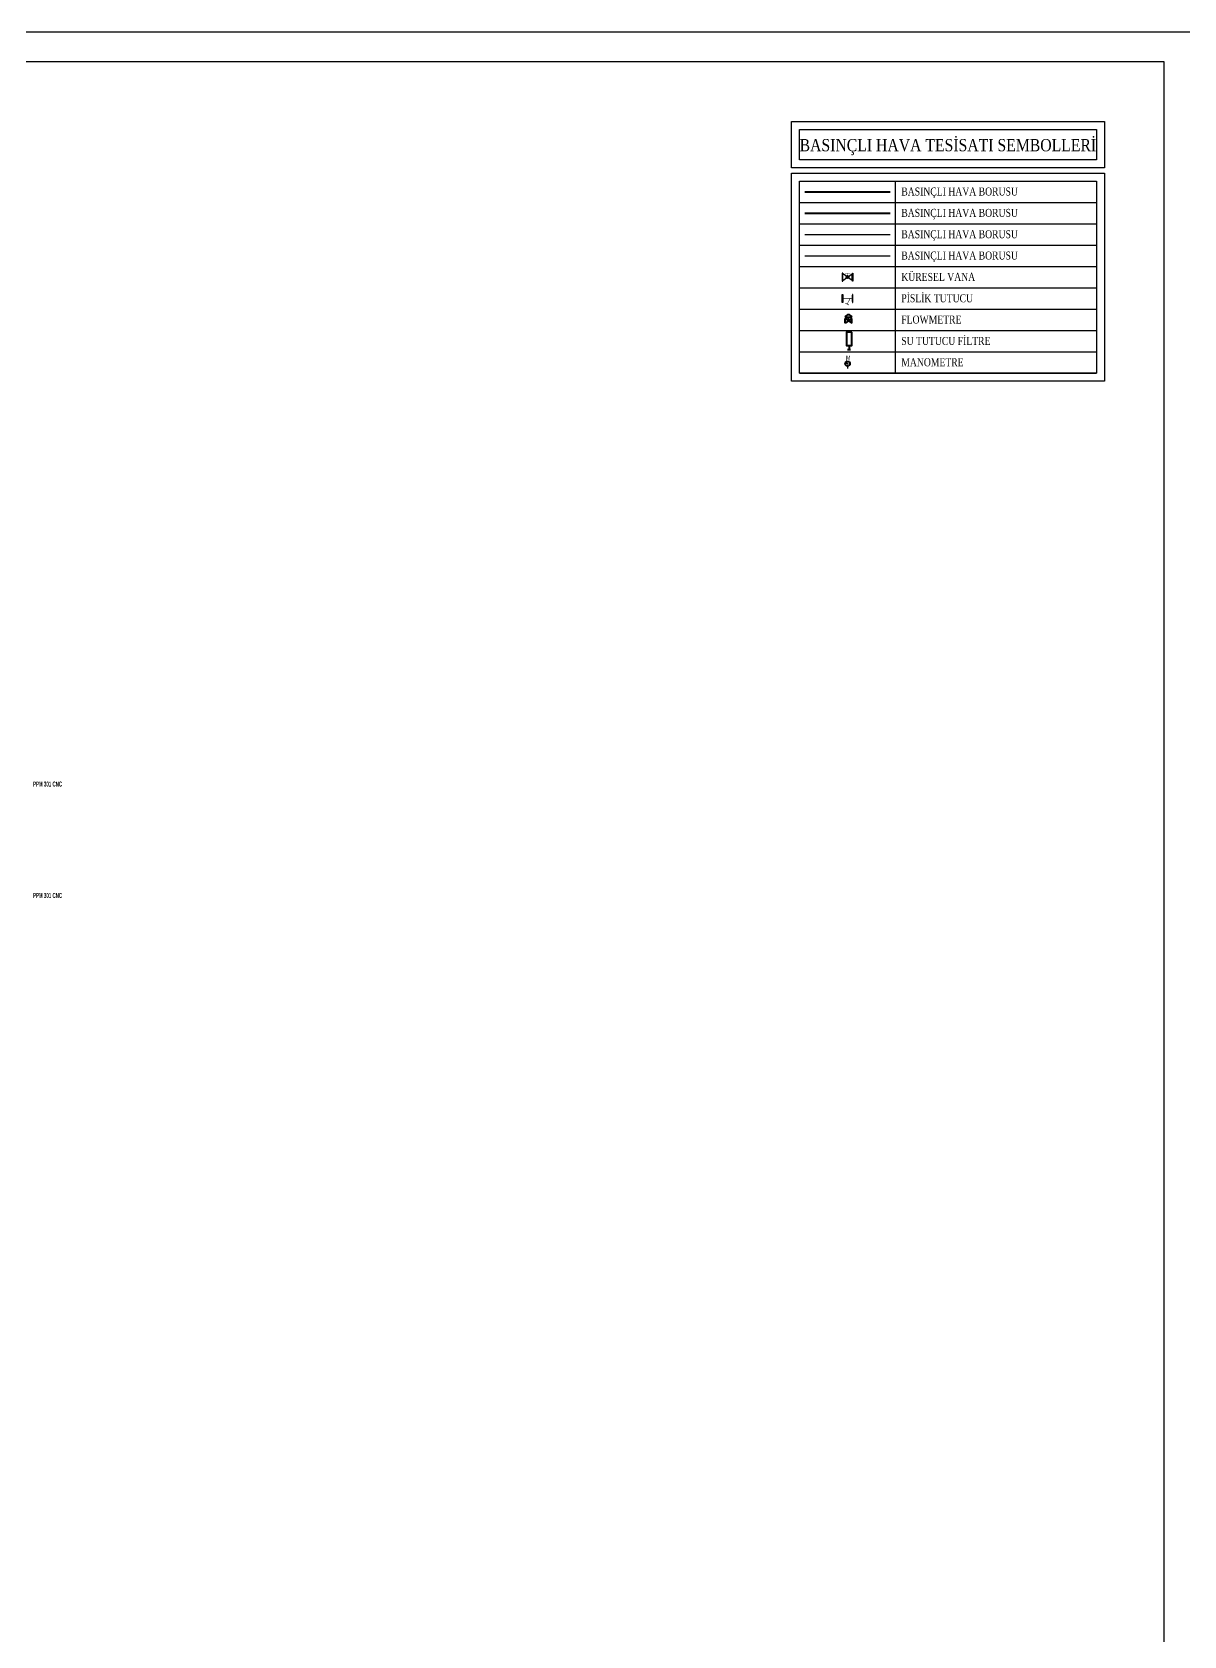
# Model space of a CAD drawing. Header units: centimetres. Extents: x 392964 to 515689, y 49661 to 58661.
# Drawn here: x 498272 to 502130, y 53289 to 58661 of the extents above; entities that cross this region are included whole.
import ezdxf
from ezdxf.enums import TextEntityAlignment as Align

# ---------------------------------------------------------------- set-up
doc = ezdxf.new("R2010")
doc.units = ezdxf.units.CM
doc.linetypes.add('MEDSISTEMBH_LINE', pattern=[1.5, 1.3, 0, -0.2])
doc.linetypes.add('MEDSISTEMKH_LINE', pattern=[1.5, 1.3, 0, -0.2])
for name, color, linetype, lineweight in [('0-KRCN-IST-03CIHAZ', 120, 'Continuous', 30), ('0-KRCN-IST-KÜRESEL VANA', 4, 'Continuous', 25), ('0-KRCN-IST-YAZI', 81, 'Continuous', 30), ('0-KRCN-Z-ANTET', 71, 'Continuous', 30), ('0-MEK-MED-AZOT', 217, '0-A_LINE', 40), ('0-MEK-MED-AZOT SIVI', 3, '0-A_LINE', 40), ('0-MEK-SHT-05CIHAZ', 171, 'Continuous', 40), ('0-MEK-YNG-BORU', 1, 'boruYLINE', 40), ('0-MEK-YNG-MANOMETRE', 122, 'Continuous', 25), ('_MDS_0', 7, 'Continuous', 30), ('_MDS_BORU_12.70X0.89_KURU HAVA', 132, 'Continuous', 30), ('_MDS_BORU_22.00X1.00_BASINÇLI HAVA', 5, 'Continuous', 30)]:
    doc.layers.add(name, color=color, linetype=linetype, lineweight=lineweight)
doc.styles.add('BORU', font='tahoma.ttf', dxfattribs={"width": 0.5})
doc.styles.add('CAP', font='ARIALNB.TTF')
doc.styles.add('DERECE', font='tahoma.ttf', dxfattribs={"width": 0.8})
doc.styles.add('OYAK', font='arialbd.ttf')
doc.styles.add('YAZI', font='times.ttf')
doc.linetypes.add('0-A_LINE', pattern='A,100,-1.5,["A",BORU,S=9,R=0,X=0,Y=-4.5],-9,6', length=116.5)
doc.linetypes.add('boruYLINE', pattern='A,50,-0.8,["Y",CAP,S=7,R=0,X=0,Y=-3],-7', length=57.8)

# ---------------------------------------------------------------- blocks, each defined once
blk = doc.blocks.new('0-MEK-IST-KÜRESEL VANA 1-2')
at = {"layer": '0-KRCN-IST-KÜRESEL VANA'}
blk.add_hatch(color=256, dxfattribs=at).paths.add_polyline_path([(0, 1.4, 1), (0, -1.5, 1)])
for p, q in [((-3.1, 4.3), (-0.8, 1.1)), ((-3.1, 4.3), (3, 4.3)), ((0.8, 1.1), (3, 4.3)), ((-3.1, -4.3), (-0.9, -1.2)), ((-3.1, -4.3), (3, -4.3)), ((0.9, -1.2), (3, -4.3))]:
    blk.add_line(p, q, dxfattribs=at)
for points in [[(3.7, 4.5), (3.7, 5), (-3.8, 5), (-3.8, 4.5)], [(3.7, -4.6), (3.7, -5), (-3.8, -5), (-3.8, -4.6)]]:
    blk.add_lwpolyline(points, close=True, dxfattribs=at)
at = {"layer": '0-KRCN-IST-KÜRESEL VANA', "const_width": 0.5}
blk.add_lwpolyline([(0, 0), (3.7, 0)], dxfattribs=at)
blk.add_lwpolyline([(3.7, 0), (3.7, -2.5), (3.7, 2.3)], close=True, dxfattribs=at)
at = {"layer": '0-KRCN-IST-KÜRESEL VANA'}
blk.add_circle((0, 0), 1.42, dxfattribs=at)
blk = doc.blocks.new('0-MEK-IST-PİSLİK TUTUCU')
at = {"layer": '0-KRCN-IST-KÜRESEL VANA'}
for p, q in [((-3, 9.3), (3, 9.3)), ((-3, 0.7), (3, 0.7))]:
    blk.add_line(p, q, dxfattribs=at)
for points in [[(3.7, 9.6), (3.7, 10), (-3.7, 10), (-3.7, 9.6)], [(3.7, 0.4), (3.7, 0), (-3.7, 0), (-3.7, 0.4)]]:
    blk.add_lwpolyline(points, close=True, dxfattribs=at)
at = {"layer": '0-KRCN-IST-KÜRESEL VANA', "const_width": 0.5}
for points in [[(0, 9.3), (0, 0.7)], [(0, 7.4), (5.3, 4.6)], [(4.5, 3), (6.2, 6.3)]]:
    blk.add_lwpolyline(points, dxfattribs=at)
blk = doc.blocks.new('G$C96861C69')
at = {"layer": '0-MEK-YNG-BORU', "color": 4, "ltscale": 1.5}
for p, q in [((8.1, 8.3), (-8.2, 8.3)), ((-8.1, -5.5), (-8.1, 5.5)), ((-8.1, 5.5), (8.1, -5.5)), ((8.1, 5.5), (-8.1, -5.5)), ((0, 0), (0, 8.3)), ((8.1, -5.5), (8.1, 5.5))]:
    blk.add_line(p, q, dxfattribs=at)
blk.add_arc((-0.1, 6.1), 8.45, 15.7246, 164.2754, dxfattribs=at)
blk = doc.blocks.new('0-MEK-IST-MANOMETRE')
at = {"layer": '0-MEK-YNG-MANOMETRE'}
for p, q in [((-3.9, 1.3), (-2.8, 0.9)), ((-2.4, 3.3), (-1.7, 2.4)), ((0, 0), (-1.3, 4)), ((0, 4.1), (0, 2.9)), ((2.4, 3.3), (1.7, 2.4)), ((3.9, 1.3), (2.8, 0.9)), ((-3.9, -1.3), (-2.8, -0.9)), ((-2.4, -3.3), (-1.7, -2.4)), ((0, -4.1), (0, -2.9)), ((0, -5), (0, -9.1)), ((2.4, -3.3), (1.7, -2.4)), ((3.9, -1.3), (2.8, -0.9))]:
    blk.add_line(p, q, dxfattribs=at)
for radius in [5, 0.719]:
    blk.add_circle((0, 0), radius, dxfattribs=at)
at = {"layer": '0-MEK-YNG-MANOMETRE', "style": 'DERECE', "width": 0.8}
blk.add_text('M', height=9.09, dxfattribs=at).set_placement((-3.4, 6.1))

msp = doc.modelspace()

# ---------------------------------------------------------------- linework, layer by layer
at = {"layer": '0-KRCN-IST-YAZI'}
for p, q in [((500842.9, 58162.3), (501837.3, 58162.3)), ((501164.7, 57518.8), (501164.7, 58162.3)), ((500842.9, 58090.8), (501837.3, 58090.8)), ((500842.9, 58019.3), (501837.3, 58019.3)), ((500842.9, 57947.8), (501837.3, 57947.8)), ((500842.9, 57876.3), (501837.3, 57876.3)), ((500842.9, 57804.8), (501837.3, 57804.8)), ((500842.9, 57804.8), (501837.3, 57804.8)), ((500842.9, 57804.8), (501837.3, 57804.8)), ((500842.9, 57733.3), (501837.3, 57733.3)), ((500842.9, 57733.3), (501837.3, 57733.3)), ((500842.9, 57661.8), (501837.3, 57661.8)), ((500842.9, 57590.3), (501837.3, 57590.3)), ((500842.9, 57518.8), (501837.3, 57518.8))]:
    msp.add_line(p, q, dxfattribs=at)
for points in [[(500816.1, 58361.3), (501864.1, 58361.3), (501864.1, 58207), (500816.1, 58207)], [(500842.9, 58334.4), (501837.3, 58334.4), (501837.3, 58233.8), (500842.9, 58233.8)], [(500816.1, 58189.1), (501864.1, 58189.1), (501864.1, 57492), (500816.1, 57492)], [(500842.9, 58162.3), (501837.3, 58162.3), (501837.3, 57518.8), (500842.9, 57518.8)]]:
    msp.add_lwpolyline(points, close=True, dxfattribs=at)
at = {"layer": '0-KRCN-Z-ANTET'}
for points in [[(392964.1, 49661.3), (515688.8, 49661.3), (515688.8, 58661.3), (392964.1, 58661.3)], [(470564.1, 49761.3), (502064.1, 49761.3), (502064.1, 58561.3), (470564.1, 58561.3)]]:
    msp.add_lwpolyline(points, close=True, dxfattribs=at)
at = {"layer": '0-MEK-MED-AZOT'}
msp.add_line((500860.8, 58126.6), (501146.8, 58126.6), dxfattribs=at)
at = {"layer": '0-MEK-MED-AZOT SIVI'}
msp.add_line((500860.8, 58055.1), (501146.8, 58055.1), dxfattribs=at)
at = {"layer": '0-MEK-SHT-05CIHAZ'}
for p, q in [((501003.6, 57597.8), (501014, 57597.8)), ((501008.8, 57610.9), (501008.8, 57597.8))]:
    msp.add_line(p, q, dxfattribs=at)
msp.add_lwpolyline([(501017.8, 57656.6), (500999.8, 57656.6), (500999.8, 57610.9), (501017.8, 57610.9)], close=True, dxfattribs=at)
at = {"layer": '_MDS_BORU_12.70X0.89_KURU HAVA', "color": 241, "linetype": 'MEDSISTEMKH_LINE', "ltscale": 80}
msp.add_line((500860.8, 57983.6), (501146.8, 57983.6), dxfattribs=at)
at = {"layer": '_MDS_BORU_22.00X1.00_BASINÇLI HAVA', "linetype": 'MEDSISTEMBH_LINE', "ltscale": 80}
msp.add_line((500860.8, 57912.1), (501146.8, 57912.1), dxfattribs=at)

# ---------------------------------------------------------------- block references
at = {"layer": '0-KRCN-IST-03CIHAZ', "xscale": 3.575084001033858, "yscale": 3.575084001033858, "zscale": 3.575084001033858}
for name, p, rotation in [('0-MEK-IST-KÜRESEL VANA 1-2', (501003.7, 57840.6), 90), ('0-MEK-IST-PİSLİK TUTUCU', (500985.9, 57769.1), 270)]:
    msp.add_blockref(name, p, dxfattribs=dict(at, rotation=rotation))
at = {"layer": '0-KRCN-IST-03CIHAZ', "xscale": 1.787542000516929, "yscale": 1.787542000516929, "zscale": 1.787542000516929}
msp.add_blockref('0-MEK-IST-MANOMETRE', (501003.8, 57550.2), dxfattribs=at)
at = {"layer": '0-KRCN-Z-ANTET', "ltscale": 1.5, "xscale": 1.40910417906519, "yscale": 1.40910417906519, "zscale": 1.40910417906519}
msp.add_blockref('G$C96861C69', (501007, 57693.8), dxfattribs=at)

# ---------------------------------------------------------------- texts
at = {"layer": '0-KRCN-IST-YAZI', "color": 61, "style": 'YAZI', "width": 0.85}
msp.add_text('BASINÇLI HAVA TESİSATI SEMBOLLERİ', height=41.024, dxfattribs=at).set_placement((501339.7, 58282.5), align=Align.MIDDLE_CENTER)
at = {"layer": '0-KRCN-IST-YAZI', "color": 61, "style": 'YAZI', "width": 0.8}
for s, height, p in [('BASINÇLI HAVA BORUSU', 26.813, (501183.7, 58113.8)), ('BASINÇLI HAVA BORUSU', 26.813, (501183.7, 58042.3)), ('BASINÇLI HAVA BORUSU', 26.813, (501183.7, 57970.8)), ('BASINÇLI HAVA BORUSU', 26.813, (501183.7, 57899.3)), ('KÜRESEL VANA', 26.813, (501183.7, 57827.8)), ('PİSLİK TUTUCU', 26.813, (501183.7, 57756.3)), ('FLOWMETRE', 26.81, (501183.7, 57684.8)), ('SU TUTUCU FİLTRE', 26.813, (501183.7, 57613.3)), ('MANOMETRE', 26.81, (501183.7, 57541.8))]:
    msp.add_text(s, height=height, dxfattribs=at).set_placement(p)
at = {"layer": '_MDS_0', "color": 61, "style": 'OYAK', "width": 0.5}
for p in [(498275.4, 56128.8), (498275.4, 55755.6)]:
    msp.add_text('PPM 301 CNC      ', height=17, dxfattribs=at).set_placement(p, align=Align.BOTTOM_LEFT)

doc.saveas('drawing.dxf')
